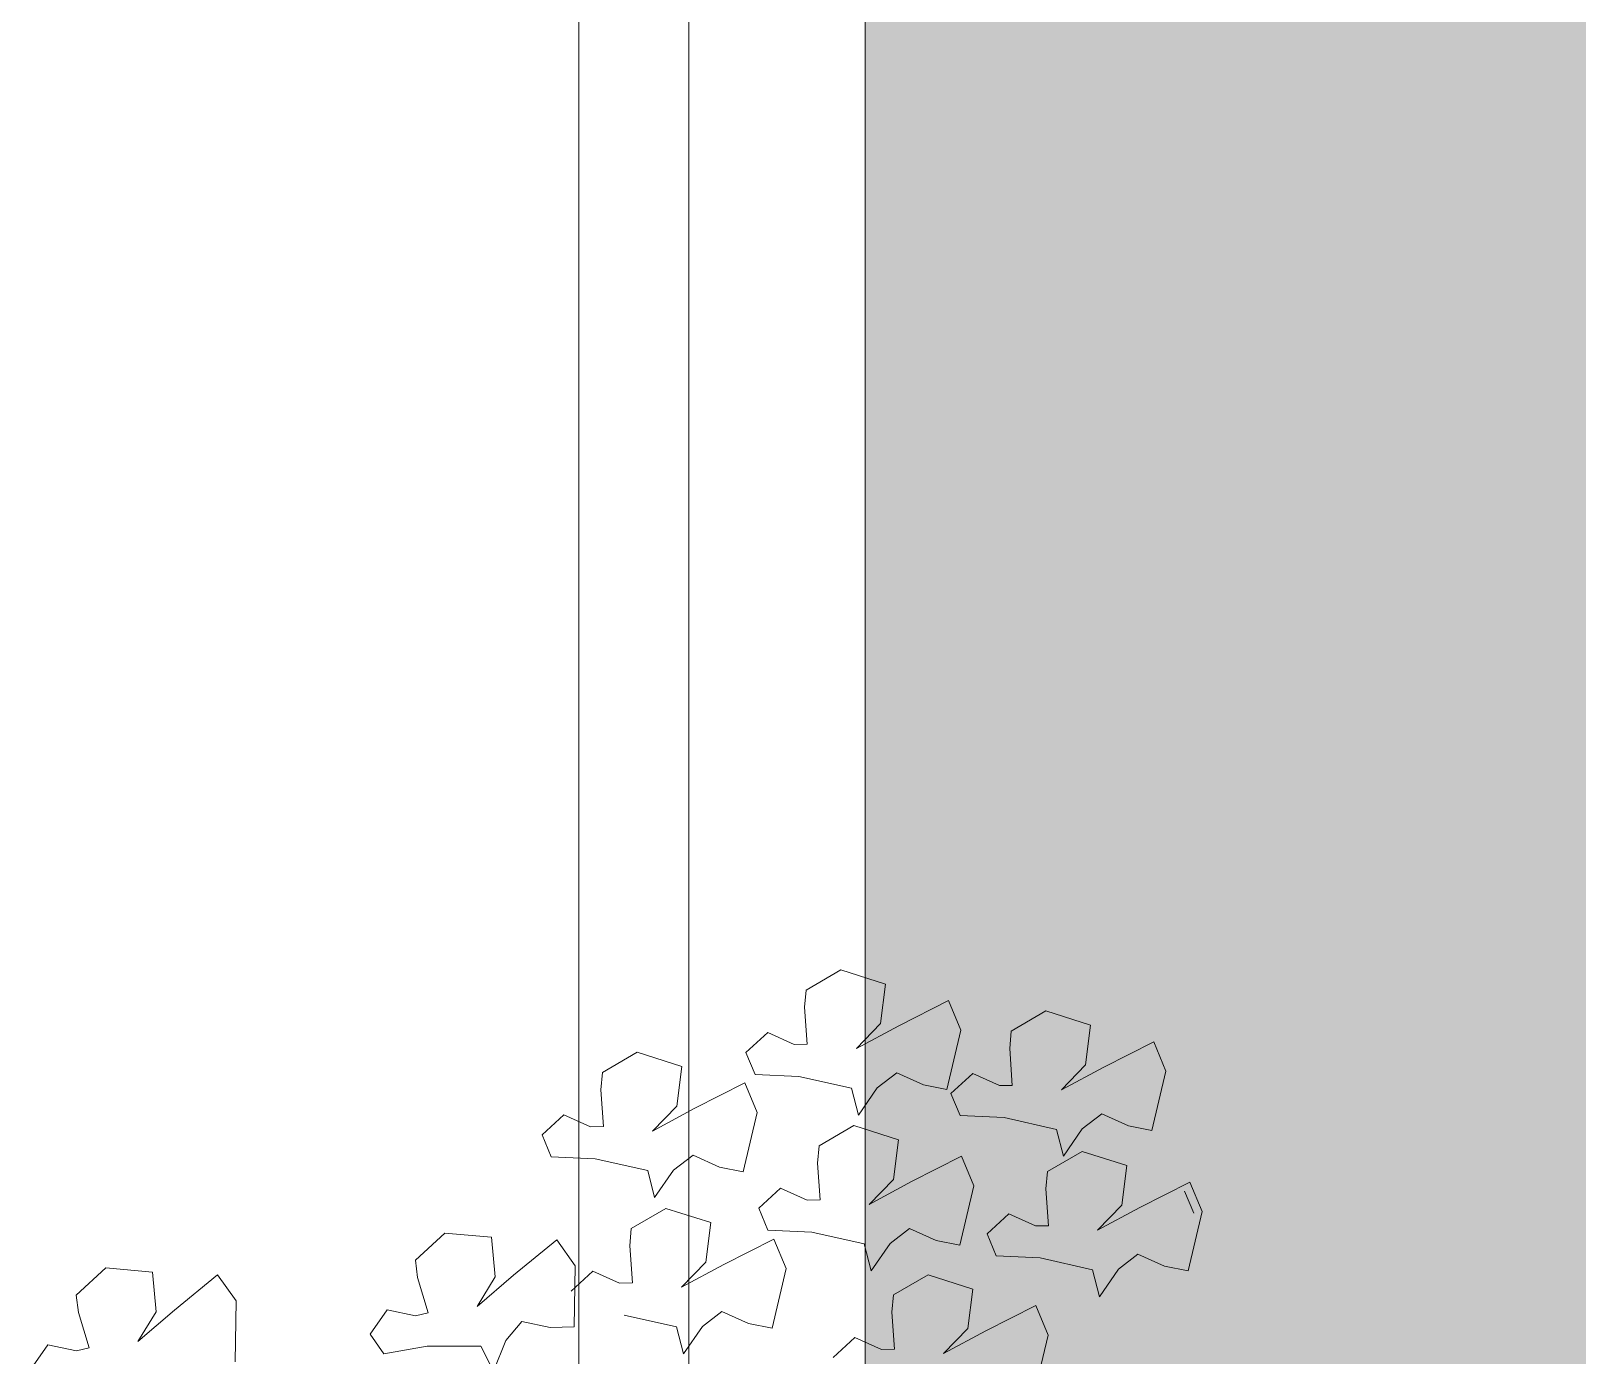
# Model space of a CAD drawing. Header units: metres. Extents: x -44 to 358, y -286 to 66.
# Drawn here: x 267.527 to 268.229, y 11.865 to 12.467 of the extents above; entities that cross this region are included whole.
import ezdxf

# ---------------------------------------------------------------- set-up
doc = ezdxf.new("R2010")
doc.units = ezdxf.units.M
doc.header["$LTSCALE"] = 0.3
doc.linetypes.add('CONTINU', pattern=[0])
doc.layers.add('arbustos', color=95, linetype='Continuous', lineweight=0)
doc.layers.add('EL1', color=150, linetype='Continuous', lineweight=13)
doc.layers.add('matas', color=74, linetype='Continuous', lineweight=0, transparency=0.6)

# ---------------------------------------------------------------- blocks, each defined once
blk = doc.blocks.new('A$C4E4C09DE')
at = {"layer": 'matas', "color": 97, "linetype": 'CONTINU', "true_color": 0x467138}
for p, q in [((64.957, 96.154), (62.745, 95.537)), ((66.617, 95.11), (64.957, 96.154)), ((62.745, 95.537), (62.92, 93.593)), ((59.634, 94.836), (58.984, 93.419)), ((62.032, 93.513), (59.634, 94.836)), ((66.661, 94.262), (66.617, 95.11)), ((54.864, 94.495), (52.652, 93.879)), ((52.652, 93.879), (52.827, 91.935)), ((56.524, 93.452), (54.864, 94.495)), ((66.473, 92.46), (66.661, 94.262)), ((49.541, 93.177), (48.89, 91.76)), ((51.939, 91.855), (49.541, 93.177)), ((56.568, 92.604), (56.524, 93.452)), ((58.984, 93.419), (59.57, 90.487)), ((64.061, 92.33), (62.032, 93.513)), ((62.92, 93.593), (64.061, 92.33)), ((56.379, 90.801), (56.568, 92.604)), ((67.102, 92.428), (66.473, 92.46)), ((68.423, 92.97), (67.102, 92.428)), ((69.457, 91.953), (68.423, 92.97)), ((48.89, 91.76), (49.477, 88.829)), ((53.968, 90.671), (51.939, 91.855)), ((52.827, 91.935), (53.968, 90.671)), ((68.97, 90.894), (69.457, 91.953)), ((74.774, 91.78), (72.563, 91.164)), ((76.435, 90.736), (74.774, 91.78)), ((57.009, 90.769), (56.379, 90.801)), ((58.33, 91.311), (57.009, 90.769)), ((59.363, 90.294), (58.33, 91.311)), ((60.725, 90.677), (62.046, 91.219)), ((62.046, 91.219), (62.977, 90.451)), ((64.236, 90.386), (66.82, 90.871)), ((66.82, 90.871), (68.97, 90.894)), ((72.563, 91.164), (72.737, 89.219)), ((58.877, 89.235), (59.363, 90.294)), ((59.57, 90.487), (60.725, 90.677)), ((62.977, 90.451), (63.852, 89.078)), ((63.852, 89.078), (64.236, 90.386)), ((69.452, 90.462), (68.801, 89.045)), ((71.849, 89.139), (69.452, 90.462)), ((76.478, 89.888), (76.435, 90.736)), ((50.632, 89.018), (51.953, 89.56)), ((51.953, 89.56), (52.884, 88.792)), ((56.727, 89.212), (58.877, 89.235)), ((76.29, 88.086), (76.478, 89.888)), ((49.477, 88.829), (50.632, 89.018)), ((52.884, 88.792), (53.759, 87.42)), ((53.759, 87.42), (54.143, 88.727)), ((54.143, 88.727), (56.727, 89.212)), ((64.062, 88.564), (61.85, 87.948)), ((65.722, 87.521), (64.062, 88.564)), ((68.801, 89.045), (69.387, 86.114)), ((73.879, 87.956), (71.849, 89.139)), ((72.737, 89.219), (73.879, 87.956)), ((78.241, 88.596), (76.919, 88.054)), ((79.274, 87.579), (78.241, 88.596)), ((61.85, 87.948), (62.025, 86.004)), ((76.919, 88.054), (76.29, 88.086)), ((52.856, 87.694), (50.644, 87.077)), ((50.644, 87.077), (50.819, 85.133)), ((54.516, 86.65), (52.856, 87.694)), ((58.739, 87.246), (58.088, 85.829)), ((61.137, 85.924), (58.739, 87.246)), ((65.765, 86.673), (65.722, 87.521)), ((78.788, 86.52), (79.274, 87.579)), ((47.533, 86.376), (46.882, 84.959)), ((49.931, 85.053), (47.533, 86.376)), ((54.56, 85.802), (54.516, 86.65)), ((65.577, 84.87), (65.765, 86.673)), ((69.387, 86.114), (70.542, 86.303)), ((70.542, 86.303), (71.863, 86.845)), ((71.863, 86.845), (72.795, 86.077)), ((74.053, 86.012), (76.637, 86.497)), ((76.637, 86.497), (78.788, 86.52)), ((47.289, 84.861), (47.776, 85.92)), ((54.371, 84), (54.56, 85.802)), ((58.088, 85.829), (58.675, 82.898)), ((63.166, 84.74), (61.137, 85.924)), ((62.025, 86.004), (63.166, 84.74)), ((72.795, 86.077), (73.669, 84.704)), ((73.669, 84.704), (74.053, 86.012)), ((46.882, 84.959), (47.469, 82.027)), ((51.96, 83.87), (49.931, 85.053)), ((50.819, 85.133), (51.96, 83.87)), ((66.207, 84.838), (65.577, 84.87)), ((67.528, 85.38), (66.207, 84.838)), ((68.561, 84.363), (67.528, 85.38)), ((55.001, 83.968), (54.371, 84)), ((56.322, 84.51), (55.001, 83.968)), ((57.355, 83.493), (56.322, 84.51)), ((68.075, 83.304), (68.561, 84.363)), ((73.095, 84.194), (70.883, 83.577)), ((74.755, 83.15), (73.095, 84.194)), ((56.869, 82.434), (57.355, 83.493)), ((59.83, 83.087), (61.151, 83.629)), ((61.151, 83.629), (62.082, 82.861)), ((63.341, 82.796), (65.925, 83.281)), ((65.925, 83.281), (68.075, 83.304)), ((70.883, 83.577), (71.058, 81.633)), ((48.624, 82.217), (49.945, 82.759)), ((49.945, 82.759), (50.876, 81.991)), ((54.719, 82.411), (56.869, 82.434)), ((58.675, 82.898), (59.83, 83.087)), ((62.082, 82.861), (62.957, 81.489)), ((62.957, 81.489), (63.341, 82.796)), ((67.772, 82.876), (67.121, 81.458)), ((70.17, 81.553), (67.772, 82.876)), ((74.798, 82.302), (74.755, 83.15)), ((78.381, 82.478), (77.439, 81.235)), ((80.436, 80.668), (78.381, 82.478)), ((81.57, 82.49), (81.32, 80.554)), ((83.862, 82.613), (81.57, 82.49)), ((85.258, 81.235), (83.862, 82.613)), ((47.469, 82.027), (48.624, 82.217)), ((50.876, 81.991), (51.751, 80.618)), ((51.751, 80.618), (52.135, 81.926)), ((52.135, 81.926), (54.719, 82.411)), ((74.61, 80.5), (74.798, 82.302)), ((60.173, 81.395), (57.961, 80.778)), ((61.833, 80.351), (60.173, 81.395)), ((67.121, 81.458), (67.708, 78.527)), ((72.199, 80.37), (70.17, 81.553)), ((71.058, 81.633), (72.199, 80.37)), ((76.561, 81.009), (75.24, 80.467)), ((77.594, 79.992), (76.561, 81.009)), ((77.439, 81.235), (77.378, 78.246)), ((85.117, 80.398), (85.258, 81.235)), ((57.961, 80.778), (58.136, 78.834)), ((61.877, 79.503), (61.833, 80.351)), ((75.24, 80.467), (74.61, 80.5)), ((82.161, 79.074), (80.436, 80.668)), ((81.32, 80.554), (82.161, 79.074)), ((84.543, 78.679), (85.117, 80.398)), ((94.896, 80.191), (93.954, 78.949)), ((96.951, 78.381), (94.896, 80.191)), ((98.085, 80.203), (97.835, 78.267)), ((100.378, 80.327), (98.085, 80.203)), ((101.773, 78.949), (100.378, 80.327)), ((54.85, 80.076), (54.199, 78.659)), ((57.248, 78.754), (54.85, 80.076)), ((61.688, 77.7), (61.877, 79.503)), ((54.199, 78.659), (54.786, 75.728)), ((59.277, 77.571), (57.248, 78.754)), ((58.136, 78.834), (59.277, 77.571)), ((67.708, 78.527), (68.863, 78.716)), ((68.863, 78.716), (70.184, 79.258)), ((70.184, 79.258), (71.115, 78.49)), ((72.374, 78.426), (74.958, 78.911)), ((85.151, 78.511), (84.543, 78.679)), ((86.558, 78.755), (85.151, 78.511)), ((87.347, 77.538), (86.558, 78.755)), ((93.954, 78.949), (93.893, 75.96)), ((101.632, 78.112), (101.773, 78.949)), ((63.639, 78.21), (62.318, 77.668)), ((64.672, 77.193), (63.639, 78.21)), ((71.115, 78.49), (71.99, 77.118)), ((71.99, 77.118), (72.374, 78.426)), ((77.378, 78.246), (78.546, 78.181)), ((78.546, 78.181), (79.953, 78.425)), ((79.953, 78.425), (80.696, 77.473)), ((98.676, 76.787), (96.951, 78.381)), ((97.835, 78.267), (98.676, 76.787)), ((101.059, 76.393), (101.632, 78.112)), ((62.318, 77.668), (61.688, 77.7)), ((80.696, 77.473), (81.253, 75.944)), ((81.253, 75.944), (81.911, 77.138)), ((81.911, 77.138), (84.539, 77.052)), ((86.643, 76.61), (87.347, 77.538)), ((84.539, 77.052), (86.643, 76.61)), ((101.666, 76.225), (101.059, 76.393)), ((103.073, 76.468), (101.666, 76.225)), ((103.862, 75.252), (103.073, 76.468))]:
    blk.add_line(p, q, dxfattribs=at)

msp = doc.modelspace()

# ---------------------------------------------------------------- hatches: boundary and pattern name
at = {"layer": 'EL1', "transparency": 33554572}
h = msp.add_hatch(color=256, dxfattribs=at)
h.dxf.hatch_style = 1
h.set_gradient(color1=(202, 249, 252), color2=(229, 255, 255), tint=1, name='CYLINDER')
h.paths.add_polyline_path([(269.245559, 13.5365421), (268.655559, 13.5365421), (268.655559, 11.7965421), (269.245559, 11.7965421)])
h.paths.add_polyline_path([(267.905559, 13.5365421), (268.495559, 13.5365421), (268.495559, 11.7965421), (267.905559, 11.7965421)])

# ---------------------------------------------------------------- linework, layer by layer
at = {"layer": 'EL1'}
for points in [[(269.375559, 13.6665421), (267.775559, 13.6665421), (267.775559, 11.6665421), (269.375559, 11.6665421)], [(269.325559, 13.6165421), (267.825559, 13.6165421), (267.825559, 11.7165421), (269.325559, 11.7165421)], [(267.905559, 13.5365421), (268.495559, 13.5365421), (268.495559, 11.7965421), (267.905559, 11.7965421)]]:
    msp.add_lwpolyline(points, close=True, dxfattribs=at)

# ---------------------------------------------------------------- block references
at = {"layer": 'arbustos', "xscale": -0.009285680329938381, "yscale": 0.009285680329938381, "zscale": 0.009285680329938381, "rotation": 358}
msp.add_blockref('A$C4E4C09DE', (268.4661915, 11.1267073, 0), dxfattribs=at)

doc.saveas('drawing.dxf')
